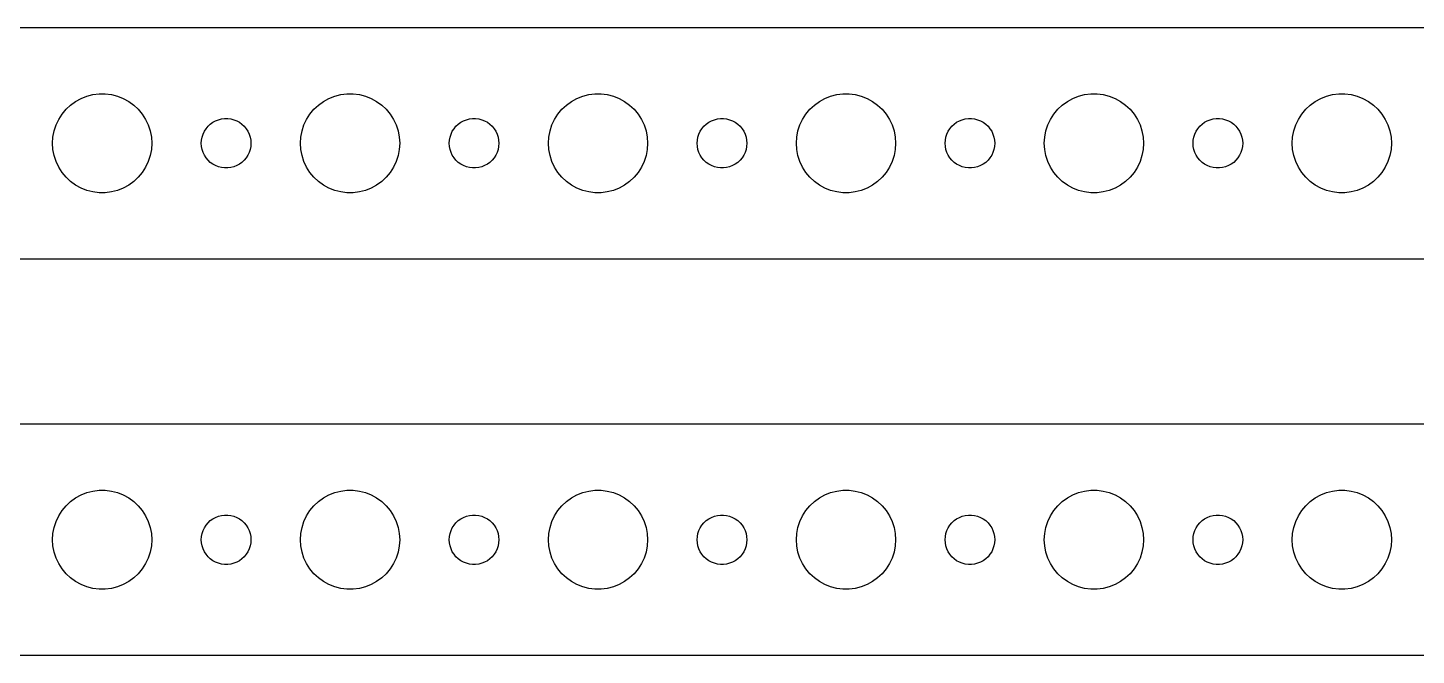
# Model space of a CAD drawing. Header units: metres. Extents: x -164 to 164, y 17 to 55.
# Drawn here: x -87 to -3, y 17 to 55 of the extents above; entities that cross this region are included whole.
import ezdxf

# ---------------------------------------------------------------- set-up
doc = ezdxf.new("R2010")
doc.units = ezdxf.units.M

msp = doc.modelspace()

# ---------------------------------------------------------------- linework, layer by layer
for p, q in [((159.814, 54.9901), (-159.814, 54.9901)), ((-84.4123, 50.3115), (-84.1075, 50.533)), ((-84.1075, 50.533), (-83.7773, 50.7145)), ((-83.7773, 50.7145), (-83.427, 50.8532)), ((-83.427, 50.8532), (-83.0621, 50.9469)), ((-83.0621, 50.9469), (-82.6884, 50.9941)), ((-82.6884, 50.9941), (-82.3116, 50.9941)), ((-82.3116, 50.9941), (-81.9379, 50.9469)), ((-81.9379, 50.9469), (-81.573, 50.8532)), ((-81.573, 50.8532), (-81.2227, 50.7145)), ((-81.2227, 50.7145), (-80.8925, 50.533)), ((-80.8925, 50.533), (-80.5877, 50.3115)), ((-69.4123, 50.3115), (-69.1075, 50.533)), ((-69.1075, 50.533), (-68.7773, 50.7145)), ((-68.7773, 50.7145), (-68.427, 50.8532)), ((-68.427, 50.8532), (-68.0621, 50.9469)), ((-68.0621, 50.9469), (-67.6884, 50.9941)), ((-67.6884, 50.9941), (-67.3116, 50.9941)), ((-67.3116, 50.9941), (-66.9379, 50.9469)), ((-66.9379, 50.9469), (-66.573, 50.8532)), ((-66.573, 50.8532), (-66.2227, 50.7145)), ((-66.2227, 50.7145), (-65.8925, 50.533)), ((-65.8925, 50.533), (-65.5877, 50.3115)), ((-54.4123, 50.3115), (-54.1075, 50.533)), ((-54.1075, 50.533), (-53.7773, 50.7145)), ((-53.7773, 50.7145), (-53.427, 50.8532)), ((-53.427, 50.8532), (-53.0621, 50.9469)), ((-53.0621, 50.9469), (-52.6884, 50.9941)), ((-52.6884, 50.9941), (-52.3116, 50.9941)), ((-52.3116, 50.9941), (-51.9379, 50.9469)), ((-51.9379, 50.9469), (-51.5729, 50.8532)), ((-51.5729, 50.8532), (-51.2227, 50.7145)), ((-51.2227, 50.7145), (-50.8925, 50.533)), ((-50.8925, 50.533), (-50.5877, 50.3115)), ((-39.4123, 50.3115), (-39.1075, 50.533)), ((-39.1075, 50.533), (-38.7773, 50.7145)), ((-38.7773, 50.7145), (-38.427, 50.8532)), ((-38.427, 50.8532), (-38.0621, 50.9469)), ((-38.0621, 50.9469), (-37.6884, 50.9941)), ((-37.6884, 50.9941), (-37.3116, 50.9941)), ((-37.3116, 50.9941), (-36.9379, 50.9469)), ((-36.9379, 50.9469), (-36.5729, 50.8532)), ((-36.5729, 50.8532), (-36.2227, 50.7145)), ((-36.2227, 50.7145), (-35.8925, 50.533)), ((-35.8925, 50.533), (-35.5877, 50.3115)), ((-24.4123, 50.3115), (-24.1075, 50.533)), ((-24.1075, 50.533), (-23.7773, 50.7145)), ((-23.7773, 50.7145), (-23.427, 50.8532)), ((-23.427, 50.8532), (-23.0621, 50.9469)), ((-23.0621, 50.9469), (-22.6884, 50.9941)), ((-22.6884, 50.9941), (-22.3116, 50.9941)), ((-22.3116, 50.9941), (-21.9379, 50.9469)), ((-21.9379, 50.9469), (-21.5729, 50.8532)), ((-21.5729, 50.8532), (-21.2227, 50.7145)), ((-21.2227, 50.7145), (-20.8925, 50.533)), ((-20.8925, 50.533), (-20.5877, 50.3115)), ((-9.41226, 50.3115), (-9.10747, 50.533)), ((-9.10747, 50.533), (-8.77733, 50.7145)), ((-8.77733, 50.7145), (-8.42705, 50.8532)), ((-8.42705, 50.8532), (-8.06213, 50.9469)), ((-8.06213, 50.9469), (-7.68837, 50.9941)), ((-7.68837, 50.9941), (-7.31161, 50.9941)), ((-7.31161, 50.9941), (-6.93785, 50.9469)), ((-6.93785, 50.9469), (-6.57294, 50.8532)), ((-6.57294, 50.8532), (-6.22266, 50.7145)), ((-6.22266, 50.7145), (-5.89252, 50.533)), ((-5.89252, 50.533), (-5.58772, 50.3115)), ((-85.1289, 49.4453), (-84.927, 49.7634)), ((-84.927, 49.7634), (-84.6869, 50.0536)), ((-84.6869, 50.0536), (-84.4123, 50.3115)), ((-80.5877, 50.3115), (-80.3131, 50.0536)), ((-80.3131, 50.0536), (-80.073, 49.7634)), ((-80.073, 49.7634), (-79.8711, 49.4453)), ((-70.1289, 49.4453), (-69.927, 49.7634)), ((-69.927, 49.7634), (-69.6869, 50.0536)), ((-69.6869, 50.0536), (-69.4123, 50.3115)), ((-65.5877, 50.3115), (-65.3131, 50.0536)), ((-65.3131, 50.0536), (-65.073, 49.7634)), ((-65.073, 49.7634), (-64.8711, 49.4453)), ((-55.1289, 49.4453), (-54.927, 49.7634)), ((-54.927, 49.7634), (-54.6869, 50.0536)), ((-54.6869, 50.0536), (-54.4123, 50.3115)), ((-50.5877, 50.3115), (-50.3131, 50.0536)), ((-50.3131, 50.0536), (-50.0729, 49.7634)), ((-50.0729, 49.7634), (-49.8711, 49.4453)), ((-40.1289, 49.4453), (-39.927, 49.7634)), ((-39.927, 49.7634), (-39.6869, 50.0536)), ((-39.6869, 50.0536), (-39.4123, 50.3115)), ((-35.5877, 50.3115), (-35.3131, 50.0536)), ((-35.3131, 50.0536), (-35.0729, 49.7634)), ((-35.0729, 49.7634), (-34.8711, 49.4453)), ((-25.1289, 49.4453), (-24.927, 49.7634)), ((-24.927, 49.7634), (-24.6869, 50.0536)), ((-24.6869, 50.0536), (-24.4123, 50.3115)), ((-20.5877, 50.3115), (-20.3131, 50.0536)), ((-20.3131, 50.0536), (-20.0729, 49.7634)), ((-20.0729, 49.7634), (-19.8711, 49.4453)), ((-10.1289, 49.4453), (-9.92705, 49.7634)), ((-9.92705, 49.7634), (-9.6869, 50.0536)), ((-9.6869, 50.0536), (-9.41226, 50.3115)), ((-5.58772, 50.3115), (-5.31308, 50.0536)), ((-5.31308, 50.0536), (-5.07294, 49.7634)), ((-5.07294, 49.7634), (-4.87108, 49.4453)), ((-85.4763, 48.376), (-85.4057, 48.7461)), ((-85.4057, 48.7461), (-85.2893, 49.1044)), ((-85.2893, 49.1044), (-85.1289, 49.4453)), ((-79.8711, 49.4453), (-79.7107, 49.1044)), ((-79.7107, 49.1044), (-79.5943, 48.7461)), ((-79.5943, 48.7461), (-79.5237, 48.376)), ((-76.3947, 48.5522), (-76.3145, 48.7226)), ((-76.3145, 48.7226), (-76.2135, 48.8817)), ((-76.2135, 48.8817), (-76.0934, 49.0268)), ((-76.0934, 49.0268), (-75.9561, 49.1558)), ((-75.9561, 49.1558), (-75.8037, 49.2665)), ((-75.8037, 49.2665), (-75.6387, 49.3572)), ((-75.6387, 49.3572), (-75.4635, 49.4266)), ((-75.4635, 49.4266), (-75.2811, 49.4734)), ((-75.2811, 49.4734), (-75.0942, 49.497)), ((-75.0942, 49.497), (-74.9058, 49.497)), ((-74.9058, 49.497), (-74.7189, 49.4734)), ((-74.7189, 49.4734), (-74.5365, 49.4266)), ((-74.5365, 49.4266), (-74.3613, 49.3572)), ((-74.3613, 49.3572), (-74.1963, 49.2665)), ((-74.1963, 49.2665), (-74.0439, 49.1558)), ((-74.0439, 49.1558), (-73.9065, 49.0268)), ((-73.9065, 49.0268), (-73.7865, 48.8817)), ((-73.7865, 48.8817), (-73.6855, 48.7226)), ((-73.6855, 48.7226), (-73.6053, 48.5522)), ((-70.4763, 48.376), (-70.4057, 48.7461)), ((-70.4057, 48.7461), (-70.2893, 49.1044)), ((-70.2893, 49.1044), (-70.1289, 49.4453)), ((-64.8711, 49.4453), (-64.7107, 49.1044)), ((-64.7107, 49.1044), (-64.5943, 48.7461)), ((-64.5943, 48.7461), (-64.5237, 48.376)), ((-61.3947, 48.5522), (-61.3145, 48.7226)), ((-61.3145, 48.7226), (-61.2135, 48.8817)), ((-61.2135, 48.8817), (-61.0934, 49.0268)), ((-61.0934, 49.0268), (-60.9561, 49.1558)), ((-60.9561, 49.1558), (-60.8037, 49.2665)), ((-60.8037, 49.2665), (-60.6387, 49.3572)), ((-60.6387, 49.3572), (-60.4635, 49.4266)), ((-60.4635, 49.4266), (-60.2811, 49.4734)), ((-60.2811, 49.4734), (-60.0942, 49.497)), ((-60.0942, 49.497), (-59.9058, 49.497)), ((-59.9058, 49.497), (-59.7189, 49.4734)), ((-59.7189, 49.4734), (-59.5365, 49.4266)), ((-59.5365, 49.4266), (-59.3613, 49.3572)), ((-59.3613, 49.3572), (-59.1963, 49.2665)), ((-59.1963, 49.2665), (-59.0439, 49.1558)), ((-59.0439, 49.1558), (-58.9065, 49.0268)), ((-58.9065, 49.0268), (-58.7865, 48.8817)), ((-58.7865, 48.8817), (-58.6855, 48.7226)), ((-58.6855, 48.7226), (-58.6053, 48.5522)), ((-55.4763, 48.376), (-55.4057, 48.7461)), ((-55.4057, 48.7461), (-55.2893, 49.1044)), ((-55.2893, 49.1044), (-55.1289, 49.4453)), ((-49.8711, 49.4453), (-49.7107, 49.1044)), ((-49.7107, 49.1044), (-49.5942, 48.7461)), ((-49.5942, 48.7461), (-49.5237, 48.376)), ((-46.3947, 48.5522), (-46.3145, 48.7226)), ((-46.3145, 48.7226), (-46.2135, 48.8817)), ((-46.2135, 48.8817), (-46.0934, 49.0268)), ((-46.0934, 49.0268), (-45.9561, 49.1558)), ((-45.9561, 49.1558), (-45.8037, 49.2665)), ((-45.8037, 49.2665), (-45.6387, 49.3572)), ((-45.6387, 49.3572), (-45.4635, 49.4266)), ((-45.4635, 49.4266), (-45.2811, 49.4734)), ((-45.2811, 49.4734), (-45.0942, 49.497)), ((-45.0942, 49.497), (-44.9058, 49.497)), ((-44.9058, 49.497), (-44.7189, 49.4734)), ((-44.7189, 49.4734), (-44.5365, 49.4266)), ((-44.5365, 49.4266), (-44.3613, 49.3572)), ((-44.3613, 49.3572), (-44.1963, 49.2665)), ((-44.1963, 49.2665), (-44.0439, 49.1558)), ((-44.0439, 49.1558), (-43.9065, 49.0268)), ((-43.9065, 49.0268), (-43.7865, 48.8817)), ((-43.7865, 48.8817), (-43.6855, 48.7226)), ((-43.6855, 48.7226), (-43.6053, 48.5522)), ((-40.4763, 48.376), (-40.4057, 48.7461)), ((-40.4057, 48.7461), (-40.2893, 49.1044)), ((-40.2893, 49.1044), (-40.1289, 49.4453)), ((-34.8711, 49.4453), (-34.7107, 49.1044)), ((-34.7107, 49.1044), (-34.5942, 48.7461)), ((-34.5942, 48.7461), (-34.5237, 48.376)), ((-31.3947, 48.5522), (-31.3145, 48.7226)), ((-31.3145, 48.7226), (-31.2135, 48.8817)), ((-31.2135, 48.8817), (-31.0934, 49.0268)), ((-31.0934, 49.0268), (-30.9561, 49.1558)), ((-30.9561, 49.1558), (-30.8037, 49.2665)), ((-30.8037, 49.2665), (-30.6387, 49.3572)), ((-30.6387, 49.3572), (-30.4635, 49.4266)), ((-30.4635, 49.4266), (-30.2811, 49.4734)), ((-30.2811, 49.4734), (-30.0942, 49.497)), ((-30.0942, 49.497), (-29.9058, 49.497)), ((-29.9058, 49.497), (-29.7189, 49.4734)), ((-29.7189, 49.4734), (-29.5365, 49.4266)), ((-29.5365, 49.4266), (-29.3613, 49.3572)), ((-29.3613, 49.3572), (-29.1963, 49.2665)), ((-29.1963, 49.2665), (-29.0439, 49.1558)), ((-29.0439, 49.1558), (-28.9065, 49.0268)), ((-28.9065, 49.0268), (-28.7865, 48.8817)), ((-28.7865, 48.8817), (-28.6855, 48.7226)), ((-28.6855, 48.7226), (-28.6053, 48.5522)), ((-25.4763, 48.376), (-25.4057, 48.7461)), ((-25.4057, 48.7461), (-25.2893, 49.1044)), ((-25.2893, 49.1044), (-25.1289, 49.4453)), ((-19.8711, 49.4453), (-19.7107, 49.1044)), ((-19.7107, 49.1044), (-19.5942, 48.7461)), ((-19.5942, 48.7461), (-19.5237, 48.376)), ((-16.3947, 48.5522), (-16.3145, 48.7226)), ((-16.3145, 48.7226), (-16.2135, 48.8817)), ((-16.2135, 48.8817), (-16.0934, 49.0268)), ((-16.0934, 49.0268), (-15.9561, 49.1558)), ((-15.9561, 49.1558), (-15.8037, 49.2665)), ((-15.8037, 49.2665), (-15.6387, 49.3572)), ((-15.6387, 49.3572), (-15.4635, 49.4266)), ((-15.4635, 49.4266), (-15.2811, 49.4734)), ((-15.2811, 49.4734), (-15.0942, 49.497)), ((-15.0942, 49.497), (-14.9058, 49.497)), ((-14.9058, 49.497), (-14.7189, 49.4734)), ((-14.7189, 49.4734), (-14.5365, 49.4266)), ((-14.5365, 49.4266), (-14.3613, 49.3572)), ((-14.3613, 49.3572), (-14.1963, 49.2665)), ((-14.1963, 49.2665), (-14.0439, 49.1558)), ((-14.0439, 49.1558), (-13.9065, 49.0268)), ((-13.9065, 49.0268), (-13.7865, 48.8817)), ((-13.7865, 48.8817), (-13.6855, 48.7226)), ((-13.6855, 48.7226), (-13.6053, 48.5522)), ((-10.4763, 48.376), (-10.4057, 48.7461)), ((-10.4057, 48.7461), (-10.2893, 49.1044)), ((-10.2893, 49.1044), (-10.1289, 49.4453)), ((-4.87108, 49.4453), (-4.71066, 49.1044)), ((-4.71066, 49.1044), (-4.59424, 48.7461)), ((-4.59424, 48.7461), (-4.52365, 48.376)), ((-85.5, 48), (-85.4763, 48.376)), ((-85.4763, 47.624), (-85.5, 48)), ((-79.5237, 48.376), (-79.5, 48)), ((-79.5, 48), (-79.5237, 47.624)), ((-76.5, 48), (-76.4882, 48.188)), ((-76.4882, 47.812), (-76.5, 48)), ((-76.4882, 48.188), (-76.4529, 48.373)), ((-76.4529, 48.373), (-76.3947, 48.5522)), ((-73.6053, 48.5522), (-73.5471, 48.373)), ((-73.5471, 48.373), (-73.5118, 48.188)), ((-73.5118, 48.188), (-73.5, 48)), ((-73.5, 48), (-73.5118, 47.812)), ((-70.5, 48), (-70.4763, 48.376)), ((-70.4763, 47.624), (-70.5, 48)), ((-64.5237, 48.376), (-64.5, 48)), ((-64.5, 48), (-64.5237, 47.624)), ((-61.5, 48), (-61.4882, 48.188)), ((-61.4882, 47.812), (-61.5, 48)), ((-61.4882, 48.188), (-61.4529, 48.373)), ((-61.4529, 48.373), (-61.3947, 48.5522)), ((-58.6053, 48.5522), (-58.5471, 48.373)), ((-58.5471, 48.373), (-58.5118, 48.188)), ((-58.5118, 48.188), (-58.5, 48)), ((-58.5, 48), (-58.5118, 47.812)), ((-55.5, 48), (-55.4763, 48.376)), ((-55.4763, 47.624), (-55.5, 48)), ((-49.5237, 48.376), (-49.5, 48)), ((-49.5, 48), (-49.5237, 47.624)), ((-46.5, 48), (-46.4882, 48.188)), ((-46.4882, 47.812), (-46.5, 48)), ((-46.4882, 48.188), (-46.4529, 48.373)), ((-46.4529, 48.373), (-46.3947, 48.5522)), ((-43.6053, 48.5522), (-43.5471, 48.373)), ((-43.5471, 48.373), (-43.5118, 48.188)), ((-43.5118, 48.188), (-43.5, 48)), ((-43.5, 48), (-43.5118, 47.812)), ((-40.5, 48), (-40.4763, 48.376)), ((-40.4763, 47.624), (-40.5, 48)), ((-34.5237, 48.376), (-34.5, 48)), ((-34.5, 48), (-34.5237, 47.624)), ((-31.5, 48), (-31.4882, 48.188)), ((-31.4882, 47.812), (-31.5, 48)), ((-31.4882, 48.188), (-31.4529, 48.373)), ((-31.4529, 48.373), (-31.3947, 48.5522)), ((-28.6053, 48.5522), (-28.5471, 48.373)), ((-28.5471, 48.373), (-28.5118, 48.188)), ((-28.5118, 48.188), (-28.5, 48)), ((-28.5, 48), (-28.5118, 47.812)), ((-25.5, 48), (-25.4763, 48.376)), ((-25.4763, 47.624), (-25.5, 48)), ((-19.5237, 48.376), (-19.5, 48)), ((-19.5, 48), (-19.5237, 47.624)), ((-16.5, 48), (-16.4882, 48.188)), ((-16.4882, 47.812), (-16.5, 48)), ((-16.4882, 48.188), (-16.4529, 48.373)), ((-16.4529, 48.373), (-16.3947, 48.5522)), ((-13.6053, 48.5522), (-13.5471, 48.373)), ((-13.5471, 48.373), (-13.5118, 48.188)), ((-13.5118, 48.188), (-13.5, 48)), ((-13.5, 48), (-13.5118, 47.812)), ((-10.5, 48), (-10.4763, 48.376)), ((-10.4763, 47.624), (-10.5, 48)), ((-4.52365, 48.376), (-4.5, 48)), ((-4.5, 48), (-4.52365, 47.624)), ((-85.4057, 47.2539), (-85.4763, 47.624)), ((-85.2893, 46.8956), (-85.4057, 47.2539)), ((-79.5943, 47.2539), (-79.7107, 46.8956)), ((-79.5237, 47.624), (-79.5943, 47.2539)), ((-76.4529, 47.627), (-76.4882, 47.812)), ((-76.3947, 47.4478), (-76.4529, 47.627)), ((-76.3145, 47.2774), (-76.3947, 47.4478)), ((-76.2135, 47.1183), (-76.3145, 47.2774)), ((-76.0934, 46.9732), (-76.2135, 47.1183)), ((-73.7865, 47.1183), (-73.9065, 46.9732)), ((-73.6855, 47.2774), (-73.7865, 47.1183)), ((-73.6053, 47.4478), (-73.6855, 47.2774)), ((-73.5471, 47.627), (-73.6053, 47.4478)), ((-73.5118, 47.812), (-73.5471, 47.627)), ((-70.4057, 47.2539), (-70.4763, 47.624)), ((-70.2893, 46.8956), (-70.4057, 47.2539)), ((-64.5943, 47.2539), (-64.7107, 46.8956)), ((-64.5237, 47.624), (-64.5943, 47.2539)), ((-61.4529, 47.627), (-61.4882, 47.812)), ((-61.3947, 47.4478), (-61.4529, 47.627)), ((-61.3145, 47.2774), (-61.3947, 47.4478)), ((-61.2135, 47.1183), (-61.3145, 47.2774)), ((-61.0934, 46.9732), (-61.2135, 47.1183)), ((-58.7865, 47.1183), (-58.9065, 46.9732)), ((-58.6855, 47.2774), (-58.7865, 47.1183)), ((-58.6053, 47.4478), (-58.6855, 47.2774)), ((-58.5471, 47.627), (-58.6053, 47.4478)), ((-58.5118, 47.812), (-58.5471, 47.627)), ((-55.4057, 47.2539), (-55.4763, 47.624)), ((-55.2893, 46.8956), (-55.4057, 47.2539)), ((-49.5942, 47.2539), (-49.7107, 46.8956)), ((-49.5237, 47.624), (-49.5942, 47.2539)), ((-46.4529, 47.627), (-46.4882, 47.812)), ((-46.3947, 47.4478), (-46.4529, 47.627)), ((-46.3145, 47.2774), (-46.3947, 47.4478)), ((-46.2135, 47.1183), (-46.3145, 47.2774)), ((-46.0934, 46.9732), (-46.2135, 47.1183)), ((-43.7865, 47.1183), (-43.9065, 46.9732)), ((-43.6855, 47.2774), (-43.7865, 47.1183)), ((-43.6053, 47.4478), (-43.6855, 47.2774)), ((-43.5471, 47.627), (-43.6053, 47.4478)), ((-43.5118, 47.812), (-43.5471, 47.627)), ((-40.4057, 47.2539), (-40.4763, 47.624)), ((-40.2893, 46.8956), (-40.4057, 47.2539)), ((-34.5942, 47.2539), (-34.7107, 46.8956)), ((-34.5237, 47.624), (-34.5942, 47.2539)), ((-31.4529, 47.627), (-31.4882, 47.812)), ((-31.3947, 47.4478), (-31.4529, 47.627)), ((-31.3145, 47.2774), (-31.3947, 47.4478)), ((-31.2135, 47.1183), (-31.3145, 47.2774)), ((-31.0934, 46.9732), (-31.2135, 47.1183)), ((-28.7865, 47.1183), (-28.9065, 46.9732)), ((-28.6855, 47.2774), (-28.7865, 47.1183)), ((-28.6053, 47.4478), (-28.6855, 47.2774)), ((-28.5471, 47.627), (-28.6053, 47.4478)), ((-28.5118, 47.812), (-28.5471, 47.627)), ((-25.4057, 47.2539), (-25.4763, 47.624)), ((-25.2893, 46.8956), (-25.4057, 47.2539)), ((-19.5942, 47.2539), (-19.7107, 46.8956)), ((-19.5237, 47.624), (-19.5942, 47.2539)), ((-16.4529, 47.627), (-16.4882, 47.812)), ((-16.3947, 47.4478), (-16.4529, 47.627)), ((-16.3145, 47.2774), (-16.3947, 47.4478)), ((-16.2135, 47.1183), (-16.3145, 47.2774)), ((-16.0934, 46.9732), (-16.2135, 47.1183)), ((-13.7865, 47.1183), (-13.9065, 46.9732)), ((-13.6855, 47.2774), (-13.7865, 47.1183)), ((-13.6053, 47.4478), (-13.6855, 47.2774)), ((-13.5471, 47.627), (-13.6053, 47.4478)), ((-13.5118, 47.812), (-13.5471, 47.627)), ((-10.4057, 47.2539), (-10.4763, 47.624)), ((-10.2893, 46.8956), (-10.4057, 47.2539)), ((-4.59424, 47.2539), (-4.71066, 46.8956)), ((-4.52365, 47.624), (-4.59424, 47.2539)), ((-85.1289, 46.5547), (-85.2893, 46.8956)), ((-84.927, 46.2366), (-85.1289, 46.5547)), ((-84.6869, 45.9464), (-84.927, 46.2366)), ((-80.073, 46.2366), (-80.3131, 45.9464)), ((-79.8711, 46.5547), (-80.073, 46.2366)), ((-79.7107, 46.8956), (-79.8711, 46.5547)), ((-75.9561, 46.8442), (-76.0934, 46.9732)), ((-75.8037, 46.7335), (-75.9561, 46.8442)), ((-75.6387, 46.6428), (-75.8037, 46.7335)), ((-75.4635, 46.5734), (-75.6387, 46.6428)), ((-75.2811, 46.5266), (-75.4635, 46.5734)), ((-75.0942, 46.503), (-75.2811, 46.5266)), ((-74.9058, 46.503), (-75.0942, 46.503)), ((-74.7189, 46.5266), (-74.9058, 46.503)), ((-74.5365, 46.5734), (-74.7189, 46.5266)), ((-74.3613, 46.6428), (-74.5365, 46.5734)), ((-74.1963, 46.7335), (-74.3613, 46.6428)), ((-74.0439, 46.8442), (-74.1963, 46.7335)), ((-73.9065, 46.9732), (-74.0439, 46.8442)), ((-70.1289, 46.5547), (-70.2893, 46.8956)), ((-69.927, 46.2366), (-70.1289, 46.5547)), ((-69.6869, 45.9464), (-69.927, 46.2366)), ((-65.073, 46.2366), (-65.3131, 45.9464)), ((-64.8711, 46.5547), (-65.073, 46.2366)), ((-64.7107, 46.8956), (-64.8711, 46.5547)), ((-60.9561, 46.8442), (-61.0934, 46.9732)), ((-60.8037, 46.7335), (-60.9561, 46.8442)), ((-60.6387, 46.6428), (-60.8037, 46.7335)), ((-60.4635, 46.5734), (-60.6387, 46.6428)), ((-60.2811, 46.5266), (-60.4635, 46.5734)), ((-60.0942, 46.503), (-60.2811, 46.5266)), ((-59.9058, 46.503), (-60.0942, 46.503)), ((-59.7189, 46.5266), (-59.9058, 46.503)), ((-59.5365, 46.5734), (-59.7189, 46.5266)), ((-59.3613, 46.6428), (-59.5365, 46.5734)), ((-59.1963, 46.7335), (-59.3613, 46.6428)), ((-59.0439, 46.8442), (-59.1963, 46.7335)), ((-58.9065, 46.9732), (-59.0439, 46.8442)), ((-55.1289, 46.5547), (-55.2893, 46.8956)), ((-54.927, 46.2366), (-55.1289, 46.5547)), ((-54.6869, 45.9464), (-54.927, 46.2366)), ((-50.0729, 46.2366), (-50.3131, 45.9464)), ((-49.8711, 46.5547), (-50.0729, 46.2366)), ((-49.7107, 46.8956), (-49.8711, 46.5547)), ((-45.9561, 46.8442), (-46.0934, 46.9732)), ((-45.8037, 46.7335), (-45.9561, 46.8442)), ((-45.6387, 46.6428), (-45.8037, 46.7335)), ((-45.4635, 46.5734), (-45.6387, 46.6428)), ((-45.2811, 46.5266), (-45.4635, 46.5734)), ((-45.0942, 46.503), (-45.2811, 46.5266)), ((-44.9058, 46.503), (-45.0942, 46.503)), ((-44.7189, 46.5266), (-44.9058, 46.503)), ((-44.5365, 46.5734), (-44.7189, 46.5266)), ((-44.3613, 46.6428), (-44.5365, 46.5734)), ((-44.1963, 46.7335), (-44.3613, 46.6428)), ((-44.0439, 46.8442), (-44.1963, 46.7335)), ((-43.9065, 46.9732), (-44.0439, 46.8442)), ((-40.1289, 46.5547), (-40.2893, 46.8956)), ((-39.927, 46.2366), (-40.1289, 46.5547)), ((-39.6869, 45.9464), (-39.927, 46.2366)), ((-35.0729, 46.2366), (-35.3131, 45.9464)), ((-34.8711, 46.5547), (-35.0729, 46.2366)), ((-34.7107, 46.8956), (-34.8711, 46.5547)), ((-30.9561, 46.8442), (-31.0934, 46.9732)), ((-30.8037, 46.7335), (-30.9561, 46.8442)), ((-30.6387, 46.6428), (-30.8037, 46.7335)), ((-30.4635, 46.5734), (-30.6387, 46.6428)), ((-30.2811, 46.5266), (-30.4635, 46.5734)), ((-30.0942, 46.503), (-30.2811, 46.5266)), ((-29.9058, 46.503), (-30.0942, 46.503)), ((-29.7189, 46.5266), (-29.9058, 46.503)), ((-29.5365, 46.5734), (-29.7189, 46.5266)), ((-29.3613, 46.6428), (-29.5365, 46.5734)), ((-29.1963, 46.7335), (-29.3613, 46.6428)), ((-29.0439, 46.8442), (-29.1963, 46.7335)), ((-28.9065, 46.9732), (-29.0439, 46.8442)), ((-25.1289, 46.5547), (-25.2893, 46.8956)), ((-24.927, 46.2366), (-25.1289, 46.5547)), ((-24.6869, 45.9464), (-24.927, 46.2366)), ((-20.0729, 46.2366), (-20.3131, 45.9464)), ((-19.8711, 46.5547), (-20.0729, 46.2366)), ((-19.7107, 46.8956), (-19.8711, 46.5547)), ((-15.9561, 46.8442), (-16.0934, 46.9732)), ((-15.8037, 46.7335), (-15.9561, 46.8442)), ((-15.6387, 46.6428), (-15.8037, 46.7335)), ((-15.4635, 46.5734), (-15.6387, 46.6428)), ((-15.2811, 46.5266), (-15.4635, 46.5734)), ((-15.0942, 46.503), (-15.2811, 46.5266)), ((-14.9058, 46.503), (-15.0942, 46.503)), ((-14.7189, 46.5266), (-14.9058, 46.503)), ((-14.5365, 46.5734), (-14.7189, 46.5266)), ((-14.3613, 46.6428), (-14.5365, 46.5734)), ((-14.1963, 46.7335), (-14.3613, 46.6428)), ((-14.0439, 46.8442), (-14.1963, 46.7335)), ((-13.9065, 46.9732), (-14.0439, 46.8442)), ((-10.1289, 46.5547), (-10.2893, 46.8956)), ((-9.92705, 46.2366), (-10.1289, 46.5547)), ((-9.6869, 45.9464), (-9.92705, 46.2366)), ((-5.07294, 46.2366), (-5.31308, 45.9464)), ((-4.87108, 46.5547), (-5.07294, 46.2366)), ((-4.71066, 46.8956), (-4.87108, 46.5547)), ((-84.4123, 45.6885), (-84.6869, 45.9464)), ((-84.1075, 45.467), (-84.4123, 45.6885)), ((-83.7773, 45.2855), (-84.1075, 45.467)), ((-80.8925, 45.467), (-81.2227, 45.2855)), ((-80.5877, 45.6885), (-80.8925, 45.467)), ((-80.3131, 45.9464), (-80.5877, 45.6885)), ((-69.4123, 45.6885), (-69.6869, 45.9464)), ((-69.1075, 45.467), (-69.4123, 45.6885)), ((-68.7773, 45.2855), (-69.1075, 45.467)), ((-65.8925, 45.467), (-66.2227, 45.2855)), ((-65.5877, 45.6885), (-65.8925, 45.467)), ((-65.3131, 45.9464), (-65.5877, 45.6885)), ((-54.4123, 45.6885), (-54.6869, 45.9464)), ((-54.1075, 45.467), (-54.4123, 45.6885)), ((-53.7773, 45.2855), (-54.1075, 45.467)), ((-50.8925, 45.467), (-51.2227, 45.2855)), ((-50.5877, 45.6885), (-50.8925, 45.467)), ((-50.3131, 45.9464), (-50.5877, 45.6885)), ((-39.4123, 45.6885), (-39.6869, 45.9464)), ((-39.1075, 45.467), (-39.4123, 45.6885)), ((-38.7773, 45.2855), (-39.1075, 45.467)), ((-35.8925, 45.467), (-36.2227, 45.2855)), ((-35.5877, 45.6885), (-35.8925, 45.467)), ((-35.3131, 45.9464), (-35.5877, 45.6885)), ((-24.4123, 45.6885), (-24.6869, 45.9464)), ((-24.1075, 45.467), (-24.4123, 45.6885)), ((-23.7773, 45.2855), (-24.1075, 45.467)), ((-20.8925, 45.467), (-21.2227, 45.2855)), ((-20.5877, 45.6885), (-20.8925, 45.467)), ((-20.3131, 45.9464), (-20.5877, 45.6885)), ((-9.41226, 45.6885), (-9.6869, 45.9464)), ((-9.10747, 45.467), (-9.41226, 45.6885)), ((-8.77733, 45.2855), (-9.10747, 45.467)), ((-5.89252, 45.467), (-6.22266, 45.2855)), ((-5.58772, 45.6885), (-5.89252, 45.467)), ((-5.31308, 45.9464), (-5.58772, 45.6885)), ((-83.427, 45.1468), (-83.7773, 45.2855)), ((-83.0621, 45.0531), (-83.427, 45.1468)), ((-82.6884, 45.0059), (-83.0621, 45.0531)), ((-82.3116, 45.0059), (-82.6884, 45.0059)), ((-81.9379, 45.0531), (-82.3116, 45.0059)), ((-81.573, 45.1468), (-81.9379, 45.0531)), ((-81.2227, 45.2855), (-81.573, 45.1468)), ((-68.427, 45.1468), (-68.7773, 45.2855)), ((-68.0621, 45.0531), (-68.427, 45.1468)), ((-67.6884, 45.0059), (-68.0621, 45.0531)), ((-67.3116, 45.0059), (-67.6884, 45.0059)), ((-66.9379, 45.0531), (-67.3116, 45.0059)), ((-66.573, 45.1468), (-66.9379, 45.0531)), ((-66.2227, 45.2855), (-66.573, 45.1468)), ((-53.427, 45.1468), (-53.7773, 45.2855)), ((-53.0621, 45.0531), (-53.427, 45.1468)), ((-52.6884, 45.0059), (-53.0621, 45.0531)), ((-52.3116, 45.0059), (-52.6884, 45.0059)), ((-51.9379, 45.0531), (-52.3116, 45.0059)), ((-51.5729, 45.1468), (-51.9379, 45.0531)), ((-51.2227, 45.2855), (-51.5729, 45.1468)), ((-38.427, 45.1468), (-38.7773, 45.2855)), ((-38.0621, 45.0531), (-38.427, 45.1468)), ((-37.6884, 45.0059), (-38.0621, 45.0531)), ((-37.3116, 45.0059), (-37.6884, 45.0059)), ((-36.9379, 45.0531), (-37.3116, 45.0059)), ((-36.5729, 45.1468), (-36.9379, 45.0531)), ((-36.2227, 45.2855), (-36.5729, 45.1468)), ((-23.427, 45.1468), (-23.7773, 45.2855)), ((-23.0621, 45.0531), (-23.427, 45.1468)), ((-22.6884, 45.0059), (-23.0621, 45.0531)), ((-22.3116, 45.0059), (-22.6884, 45.0059)), ((-21.9379, 45.0531), (-22.3116, 45.0059)), ((-21.5729, 45.1468), (-21.9379, 45.0531)), ((-21.2227, 45.2855), (-21.5729, 45.1468)), ((-8.42705, 45.1468), (-8.77733, 45.2855)), ((-8.06213, 45.0531), (-8.42705, 45.1468)), ((-7.68837, 45.0059), (-8.06213, 45.0531)), ((-7.31161, 45.0059), (-7.68837, 45.0059)), ((-6.93785, 45.0531), (-7.31161, 45.0059)), ((-6.57294, 45.1468), (-6.93785, 45.0531)), ((-6.22266, 45.2855), (-6.57294, 45.1468)), ((-159.814, 41.0099), (159.814, 41.0099)), ((159.814, 30.9901), (-159.814, 30.9901)), ((-83.427, 26.8532), (-83.0621, 26.9469)), ((-83.0621, 26.9469), (-82.6884, 26.9941)), ((-82.6884, 26.9941), (-82.3116, 26.9941)), ((-82.3116, 26.9941), (-81.9379, 26.9469)), ((-81.9379, 26.9469), (-81.573, 26.8532)), ((-68.427, 26.8532), (-68.0621, 26.9469)), ((-68.0621, 26.9469), (-67.6884, 26.9941)), ((-67.6884, 26.9941), (-67.3116, 26.9941)), ((-67.3116, 26.9941), (-66.9379, 26.9469)), ((-66.9379, 26.9469), (-66.573, 26.8532)), ((-53.427, 26.8532), (-53.0621, 26.9469)), ((-53.0621, 26.9469), (-52.6884, 26.9941)), ((-52.6884, 26.9941), (-52.3116, 26.9941)), ((-52.3116, 26.9941), (-51.9379, 26.9469)), ((-51.9379, 26.9469), (-51.5729, 26.8532)), ((-38.427, 26.8532), (-38.0621, 26.9469)), ((-38.0621, 26.9469), (-37.6884, 26.9941)), ((-37.6884, 26.9941), (-37.3116, 26.9941)), ((-37.3116, 26.9941), (-36.9379, 26.9469)), ((-36.9379, 26.9469), (-36.5729, 26.8532)), ((-23.427, 26.8532), (-23.0621, 26.9469)), ((-23.0621, 26.9469), (-22.6884, 26.9941)), ((-22.6884, 26.9941), (-22.3116, 26.9941)), ((-22.3116, 26.9941), (-21.9379, 26.9469)), ((-21.9379, 26.9469), (-21.5729, 26.8532)), ((-8.42705, 26.8532), (-8.06213, 26.9469)), ((-8.06213, 26.9469), (-7.68837, 26.9941)), ((-7.68837, 26.9941), (-7.31161, 26.9941)), ((-7.31161, 26.9941), (-6.93785, 26.9469)), ((-6.93785, 26.9469), (-6.57294, 26.8532)), ((-84.927, 25.7634), (-84.6869, 26.0536)), ((-84.6869, 26.0536), (-84.4123, 26.3115)), ((-84.4123, 26.3115), (-84.1075, 26.533)), ((-84.1075, 26.533), (-83.7773, 26.7145)), ((-83.7773, 26.7145), (-83.427, 26.8532)), ((-81.573, 26.8532), (-81.2227, 26.7145)), ((-81.2227, 26.7145), (-80.8925, 26.533)), ((-80.8925, 26.533), (-80.5877, 26.3115)), ((-80.5877, 26.3115), (-80.3131, 26.0536)), ((-80.3131, 26.0536), (-80.073, 25.7634)), ((-69.927, 25.7634), (-69.6869, 26.0536)), ((-69.6869, 26.0536), (-69.4123, 26.3115)), ((-69.4123, 26.3115), (-69.1075, 26.533)), ((-69.1075, 26.533), (-68.7773, 26.7145)), ((-68.7773, 26.7145), (-68.427, 26.8532)), ((-66.573, 26.8532), (-66.2227, 26.7145)), ((-66.2227, 26.7145), (-65.8925, 26.533)), ((-65.8925, 26.533), (-65.5877, 26.3115)), ((-65.5877, 26.3115), (-65.3131, 26.0536)), ((-65.3131, 26.0536), (-65.073, 25.7634)), ((-54.927, 25.7634), (-54.6869, 26.0536)), ((-54.6869, 26.0536), (-54.4123, 26.3115)), ((-54.4123, 26.3115), (-54.1075, 26.533)), ((-54.1075, 26.533), (-53.7773, 26.7145)), ((-53.7773, 26.7145), (-53.427, 26.8532)), ((-51.5729, 26.8532), (-51.2227, 26.7145)), ((-51.2227, 26.7145), (-50.8925, 26.533)), ((-50.8925, 26.533), (-50.5877, 26.3115)), ((-50.5877, 26.3115), (-50.3131, 26.0536)), ((-50.3131, 26.0536), (-50.0729, 25.7634)), ((-39.927, 25.7634), (-39.6869, 26.0536)), ((-39.6869, 26.0536), (-39.4123, 26.3115)), ((-39.4123, 26.3115), (-39.1075, 26.533)), ((-39.1075, 26.533), (-38.7773, 26.7145)), ((-38.7773, 26.7145), (-38.427, 26.8532)), ((-36.5729, 26.8532), (-36.2227, 26.7145)), ((-36.2227, 26.7145), (-35.8925, 26.533)), ((-35.8925, 26.533), (-35.5877, 26.3115)), ((-35.5877, 26.3115), (-35.3131, 26.0536)), ((-35.3131, 26.0536), (-35.0729, 25.7634)), ((-24.927, 25.7634), (-24.6869, 26.0536)), ((-24.6869, 26.0536), (-24.4123, 26.3115)), ((-24.4123, 26.3115), (-24.1075, 26.533)), ((-24.1075, 26.533), (-23.7773, 26.7145)), ((-23.7773, 26.7145), (-23.427, 26.8532)), ((-21.5729, 26.8532), (-21.2227, 26.7145)), ((-21.2227, 26.7145), (-20.8925, 26.533)), ((-20.8925, 26.533), (-20.5877, 26.3115)), ((-20.5877, 26.3115), (-20.3131, 26.0536)), ((-20.3131, 26.0536), (-20.0729, 25.7634)), ((-9.92705, 25.7634), (-9.6869, 26.0536)), ((-9.6869, 26.0536), (-9.41226, 26.3115)), ((-9.41226, 26.3115), (-9.10747, 26.533)), ((-9.10747, 26.533), (-8.77733, 26.7145)), ((-8.77733, 26.7145), (-8.42705, 26.8532)), ((-6.57294, 26.8532), (-6.22266, 26.7145)), ((-6.22266, 26.7145), (-5.89252, 26.533)), ((-5.89252, 26.533), (-5.58772, 26.3115)), ((-5.58772, 26.3115), (-5.31308, 26.0536)), ((-5.31308, 26.0536), (-5.07294, 25.7634)), ((-85.2893, 25.1044), (-85.1289, 25.4453)), ((-85.1289, 25.4453), (-84.927, 25.7634)), ((-80.073, 25.7634), (-79.8711, 25.4453)), ((-79.8711, 25.4453), (-79.7107, 25.1044)), ((-75.9561, 25.1558), (-75.8037, 25.2665)), ((-75.8037, 25.2665), (-75.6387, 25.3572)), ((-75.6387, 25.3572), (-75.4635, 25.4266)), ((-75.4635, 25.4266), (-75.2811, 25.4734)), ((-75.2811, 25.4734), (-75.0942, 25.497)), ((-75.0942, 25.497), (-74.9058, 25.497)), ((-74.9058, 25.497), (-74.7189, 25.4734)), ((-74.7189, 25.4734), (-74.5365, 25.4266)), ((-74.5365, 25.4266), (-74.3613, 25.3572)), ((-74.3613, 25.3572), (-74.1963, 25.2665)), ((-74.1963, 25.2665), (-74.0439, 25.1558)), ((-70.2893, 25.1044), (-70.1289, 25.4453)), ((-70.1289, 25.4453), (-69.927, 25.7634)), ((-65.073, 25.7634), (-64.8711, 25.4453)), ((-64.8711, 25.4453), (-64.7107, 25.1044)), ((-60.9561, 25.1558), (-60.8037, 25.2665)), ((-60.8037, 25.2665), (-60.6387, 25.3572)), ((-60.6387, 25.3572), (-60.4635, 25.4266)), ((-60.4635, 25.4266), (-60.2811, 25.4734)), ((-60.2811, 25.4734), (-60.0942, 25.497)), ((-60.0942, 25.497), (-59.9058, 25.497)), ((-59.9058, 25.497), (-59.7189, 25.4734)), ((-59.7189, 25.4734), (-59.5365, 25.4266)), ((-59.5365, 25.4266), (-59.3613, 25.3572)), ((-59.3613, 25.3572), (-59.1963, 25.2665)), ((-59.1963, 25.2665), (-59.0439, 25.1558)), ((-55.2893, 25.1044), (-55.1289, 25.4453)), ((-55.1289, 25.4453), (-54.927, 25.7634)), ((-50.0729, 25.7634), (-49.8711, 25.4453)), ((-49.8711, 25.4453), (-49.7107, 25.1044)), ((-45.9561, 25.1558), (-45.8037, 25.2665)), ((-45.8037, 25.2665), (-45.6387, 25.3572)), ((-45.6387, 25.3572), (-45.4635, 25.4266)), ((-45.4635, 25.4266), (-45.2811, 25.4734)), ((-45.2811, 25.4734), (-45.0942, 25.497)), ((-45.0942, 25.497), (-44.9058, 25.497)), ((-44.9058, 25.497), (-44.7189, 25.4734)), ((-44.7189, 25.4734), (-44.5365, 25.4266)), ((-44.5365, 25.4266), (-44.3613, 25.3572)), ((-44.3613, 25.3572), (-44.1963, 25.2665)), ((-44.1963, 25.2665), (-44.0439, 25.1558)), ((-40.2893, 25.1044), (-40.1289, 25.4453)), ((-40.1289, 25.4453), (-39.927, 25.7634)), ((-35.0729, 25.7634), (-34.8711, 25.4453)), ((-34.8711, 25.4453), (-34.7107, 25.1044)), ((-30.9561, 25.1558), (-30.8037, 25.2665)), ((-30.8037, 25.2665), (-30.6387, 25.3572)), ((-30.6387, 25.3572), (-30.4635, 25.4266)), ((-30.4635, 25.4266), (-30.2811, 25.4734)), ((-30.2811, 25.4734), (-30.0942, 25.497)), ((-30.0942, 25.497), (-29.9058, 25.497)), ((-29.9058, 25.497), (-29.7189, 25.4734)), ((-29.7189, 25.4734), (-29.5365, 25.4266)), ((-29.5365, 25.4266), (-29.3613, 25.3572)), ((-29.3613, 25.3572), (-29.1963, 25.2665)), ((-29.1963, 25.2665), (-29.0439, 25.1558)), ((-25.2893, 25.1044), (-25.1289, 25.4453)), ((-25.1289, 25.4453), (-24.927, 25.7634)), ((-20.0729, 25.7634), (-19.8711, 25.4453)), ((-19.8711, 25.4453), (-19.7107, 25.1044)), ((-15.9561, 25.1558), (-15.8037, 25.2665)), ((-15.8037, 25.2665), (-15.6387, 25.3572)), ((-15.6387, 25.3572), (-15.4635, 25.4266)), ((-15.4635, 25.4266), (-15.2811, 25.4734)), ((-15.2811, 25.4734), (-15.0942, 25.497)), ((-15.0942, 25.497), (-14.9058, 25.497)), ((-14.9058, 25.497), (-14.7189, 25.4734)), ((-14.7189, 25.4734), (-14.5365, 25.4266)), ((-14.5365, 25.4266), (-14.3613, 25.3572)), ((-14.3613, 25.3572), (-14.1963, 25.2665)), ((-14.1963, 25.2665), (-14.0439, 25.1558)), ((-10.2893, 25.1044), (-10.1289, 25.4453)), ((-10.1289, 25.4453), (-9.92705, 25.7634)), ((-5.07294, 25.7634), (-4.87108, 25.4453)), ((-4.87108, 25.4453), (-4.71066, 25.1044)), ((-85.5, 24), (-85.4763, 24.376)), ((-85.4763, 24.376), (-85.4057, 24.7461)), ((-85.4057, 24.7461), (-85.2893, 25.1044)), ((-79.7107, 25.1044), (-79.5943, 24.7461)), ((-79.5943, 24.7461), (-79.5237, 24.376)), ((-79.5237, 24.376), (-79.5, 24)), ((-76.4882, 24.188), (-76.4529, 24.373)), ((-76.4529, 24.373), (-76.3947, 24.5522)), ((-76.3947, 24.5522), (-76.3145, 24.7226)), ((-76.3145, 24.7226), (-76.2135, 24.8817)), ((-76.2135, 24.8817), (-76.0934, 25.0268)), ((-76.0934, 25.0268), (-75.9561, 25.1558)), ((-74.0439, 25.1558), (-73.9065, 25.0268)), ((-73.9065, 25.0268), (-73.7865, 24.8817)), ((-73.7865, 24.8817), (-73.6855, 24.7226)), ((-73.6855, 24.7226), (-73.6053, 24.5522)), ((-73.6053, 24.5522), (-73.5471, 24.373)), ((-73.5471, 24.373), (-73.5118, 24.188)), ((-70.5, 24), (-70.4763, 24.376)), ((-70.4763, 24.376), (-70.4057, 24.7461)), ((-70.4057, 24.7461), (-70.2893, 25.1044)), ((-64.7107, 25.1044), (-64.5943, 24.7461)), ((-64.5943, 24.7461), (-64.5237, 24.376)), ((-64.5237, 24.376), (-64.5, 24)), ((-61.4882, 24.188), (-61.4529, 24.373)), ((-61.4529, 24.373), (-61.3947, 24.5522)), ((-61.3947, 24.5522), (-61.3145, 24.7226)), ((-61.3145, 24.7226), (-61.2135, 24.8817)), ((-61.2135, 24.8817), (-61.0934, 25.0268)), ((-61.0934, 25.0268), (-60.9561, 25.1558)), ((-59.0439, 25.1558), (-58.9065, 25.0268)), ((-58.9065, 25.0268), (-58.7865, 24.8817)), ((-58.7865, 24.8817), (-58.6855, 24.7226)), ((-58.6855, 24.7226), (-58.6053, 24.5522)), ((-58.6053, 24.5522), (-58.5471, 24.373)), ((-58.5471, 24.373), (-58.5118, 24.188)), ((-55.5, 24), (-55.4763, 24.376)), ((-55.4763, 24.376), (-55.4057, 24.7461)), ((-55.4057, 24.7461), (-55.2893, 25.1044)), ((-49.7107, 25.1044), (-49.5942, 24.7461)), ((-49.5942, 24.7461), (-49.5237, 24.376)), ((-49.5237, 24.376), (-49.5, 24)), ((-46.4882, 24.188), (-46.4529, 24.373)), ((-46.4529, 24.373), (-46.3947, 24.5522)), ((-46.3947, 24.5522), (-46.3145, 24.7226)), ((-46.3145, 24.7226), (-46.2135, 24.8817)), ((-46.2135, 24.8817), (-46.0934, 25.0268)), ((-46.0934, 25.0268), (-45.9561, 25.1558)), ((-44.0439, 25.1558), (-43.9065, 25.0268)), ((-43.9065, 25.0268), (-43.7865, 24.8817)), ((-43.7865, 24.8817), (-43.6855, 24.7226)), ((-43.6855, 24.7226), (-43.6053, 24.5522)), ((-43.6053, 24.5522), (-43.5471, 24.373)), ((-43.5471, 24.373), (-43.5118, 24.188)), ((-40.5, 24), (-40.4763, 24.376)), ((-40.4763, 24.376), (-40.4057, 24.7461)), ((-40.4057, 24.7461), (-40.2893, 25.1044)), ((-34.7107, 25.1044), (-34.5942, 24.7461)), ((-34.5942, 24.7461), (-34.5237, 24.376)), ((-34.5237, 24.376), (-34.5, 24)), ((-31.4882, 24.188), (-31.4529, 24.373)), ((-31.4529, 24.373), (-31.3947, 24.5522)), ((-31.3947, 24.5522), (-31.3145, 24.7226)), ((-31.3145, 24.7226), (-31.2135, 24.8817)), ((-31.2135, 24.8817), (-31.0934, 25.0268)), ((-31.0934, 25.0268), (-30.9561, 25.1558)), ((-29.0439, 25.1558), (-28.9065, 25.0268)), ((-28.9065, 25.0268), (-28.7865, 24.8817)), ((-28.7865, 24.8817), (-28.6855, 24.7226)), ((-28.6855, 24.7226), (-28.6053, 24.5522)), ((-28.6053, 24.5522), (-28.5471, 24.373)), ((-28.5471, 24.373), (-28.5118, 24.188)), ((-25.5, 24), (-25.4763, 24.376)), ((-25.4763, 24.376), (-25.4057, 24.7461)), ((-25.4057, 24.7461), (-25.2893, 25.1044)), ((-19.7107, 25.1044), (-19.5942, 24.7461)), ((-19.5942, 24.7461), (-19.5237, 24.376)), ((-19.5237, 24.376), (-19.5, 24)), ((-16.4882, 24.188), (-16.4529, 24.373)), ((-16.4529, 24.373), (-16.3947, 24.5522)), ((-16.3947, 24.5522), (-16.3145, 24.7226)), ((-16.3145, 24.7226), (-16.2135, 24.8817)), ((-16.2135, 24.8817), (-16.0934, 25.0268)), ((-16.0934, 25.0268), (-15.9561, 25.1558)), ((-14.0439, 25.1558), (-13.9065, 25.0268)), ((-13.9065, 25.0268), (-13.7865, 24.8817)), ((-13.7865, 24.8817), (-13.6855, 24.7226)), ((-13.6855, 24.7226), (-13.6053, 24.5522)), ((-13.6053, 24.5522), (-13.5471, 24.373)), ((-13.5471, 24.373), (-13.5118, 24.188)), ((-10.5, 24), (-10.4763, 24.376)), ((-10.4763, 24.376), (-10.4057, 24.7461)), ((-10.4057, 24.7461), (-10.2893, 25.1044)), ((-4.71066, 25.1044), (-4.59424, 24.7461)), ((-4.59424, 24.7461), (-4.52365, 24.376)), ((-4.52365, 24.376), (-4.5, 24)), ((-85.4763, 23.624), (-85.5, 24)), ((-85.4057, 23.2539), (-85.4763, 23.624)), ((-79.5237, 23.624), (-79.5943, 23.2539)), ((-79.5, 24), (-79.5237, 23.624)), ((-76.5, 24), (-76.4882, 24.188)), ((-76.4882, 23.812), (-76.5, 24)), ((-76.4529, 23.627), (-76.4882, 23.812)), ((-76.3947, 23.4478), (-76.4529, 23.627)), ((-73.5471, 23.627), (-73.6053, 23.4478)), ((-73.5118, 23.812), (-73.5471, 23.627)), ((-73.5118, 24.188), (-73.5, 24)), ((-73.5, 24), (-73.5118, 23.812)), ((-70.4763, 23.624), (-70.5, 24)), ((-70.4057, 23.2539), (-70.4763, 23.624)), ((-64.5237, 23.624), (-64.5943, 23.2539)), ((-64.5, 24), (-64.5237, 23.624)), ((-61.5, 24), (-61.4882, 24.188)), ((-61.4882, 23.812), (-61.5, 24)), ((-61.4529, 23.627), (-61.4882, 23.812)), ((-61.3947, 23.4478), (-61.4529, 23.627)), ((-58.5471, 23.627), (-58.6053, 23.4478)), ((-58.5118, 23.812), (-58.5471, 23.627)), ((-58.5118, 24.188), (-58.5, 24)), ((-58.5, 24), (-58.5118, 23.812)), ((-55.4763, 23.624), (-55.5, 24)), ((-55.4057, 23.2539), (-55.4763, 23.624)), ((-49.5237, 23.624), (-49.5942, 23.2539)), ((-49.5, 24), (-49.5237, 23.624)), ((-46.5, 24), (-46.4882, 24.188)), ((-46.4882, 23.812), (-46.5, 24)), ((-46.4529, 23.627), (-46.4882, 23.812)), ((-46.3947, 23.4478), (-46.4529, 23.627)), ((-43.5471, 23.627), (-43.6053, 23.4478)), ((-43.5118, 23.812), (-43.5471, 23.627)), ((-43.5118, 24.188), (-43.5, 24)), ((-43.5, 24), (-43.5118, 23.812)), ((-40.4763, 23.624), (-40.5, 24)), ((-40.4057, 23.2539), (-40.4763, 23.624)), ((-34.5237, 23.624), (-34.5942, 23.2539)), ((-34.5, 24), (-34.5237, 23.624)), ((-31.5, 24), (-31.4882, 24.188)), ((-31.4882, 23.812), (-31.5, 24)), ((-31.4529, 23.627), (-31.4882, 23.812)), ((-31.3947, 23.4478), (-31.4529, 23.627)), ((-28.5471, 23.627), (-28.6053, 23.4478)), ((-28.5118, 23.812), (-28.5471, 23.627)), ((-28.5118, 24.188), (-28.5, 24)), ((-28.5, 24), (-28.5118, 23.812)), ((-25.4763, 23.624), (-25.5, 24)), ((-25.4057, 23.2539), (-25.4763, 23.624)), ((-19.5237, 23.624), (-19.5942, 23.2539)), ((-19.5, 24), (-19.5237, 23.624)), ((-16.5, 24), (-16.4882, 24.188)), ((-16.4882, 23.812), (-16.5, 24)), ((-16.4529, 23.627), (-16.4882, 23.812)), ((-16.3947, 23.4478), (-16.4529, 23.627)), ((-13.5471, 23.627), (-13.6053, 23.4478)), ((-13.5118, 23.812), (-13.5471, 23.627)), ((-13.5118, 24.188), (-13.5, 24)), ((-13.5, 24), (-13.5118, 23.812)), ((-10.4763, 23.624), (-10.5, 24)), ((-10.4057, 23.2539), (-10.4763, 23.624)), ((-4.52365, 23.624), (-4.59424, 23.2539)), ((-4.5, 24), (-4.52365, 23.624)), ((-85.2893, 22.8956), (-85.4057, 23.2539)), ((-85.1289, 22.5547), (-85.2893, 22.8956)), ((-79.7107, 22.8956), (-79.8711, 22.5547)), ((-79.5943, 23.2539), (-79.7107, 22.8956)), ((-76.3145, 23.2774), (-76.3947, 23.4478)), ((-76.2135, 23.1183), (-76.3145, 23.2774)), ((-76.0934, 22.9732), (-76.2135, 23.1183)), ((-75.9561, 22.8442), (-76.0934, 22.9732)), ((-75.8037, 22.7335), (-75.9561, 22.8442)), ((-75.6387, 22.6428), (-75.8037, 22.7335)), ((-74.1963, 22.7335), (-74.3613, 22.6428)), ((-74.0439, 22.8442), (-74.1963, 22.7335)), ((-73.9065, 22.9732), (-74.0439, 22.8442)), ((-73.7865, 23.1183), (-73.9065, 22.9732)), ((-73.6855, 23.2774), (-73.7865, 23.1183)), ((-73.6053, 23.4478), (-73.6855, 23.2774)), ((-70.2893, 22.8956), (-70.4057, 23.2539)), ((-70.1289, 22.5547), (-70.2893, 22.8956)), ((-64.7107, 22.8956), (-64.8711, 22.5547)), ((-64.5943, 23.2539), (-64.7107, 22.8956)), ((-61.3145, 23.2774), (-61.3947, 23.4478)), ((-61.2135, 23.1183), (-61.3145, 23.2774)), ((-61.0934, 22.9732), (-61.2135, 23.1183)), ((-60.9561, 22.8442), (-61.0934, 22.9732)), ((-60.8037, 22.7335), (-60.9561, 22.8442)), ((-60.6387, 22.6428), (-60.8037, 22.7335)), ((-59.1963, 22.7335), (-59.3613, 22.6428)), ((-59.0439, 22.8442), (-59.1963, 22.7335)), ((-58.9065, 22.9732), (-59.0439, 22.8442)), ((-58.7865, 23.1183), (-58.9065, 22.9732)), ((-58.6855, 23.2774), (-58.7865, 23.1183)), ((-58.6053, 23.4478), (-58.6855, 23.2774)), ((-55.2893, 22.8956), (-55.4057, 23.2539)), ((-55.1289, 22.5547), (-55.2893, 22.8956)), ((-49.7107, 22.8956), (-49.8711, 22.5547)), ((-49.5942, 23.2539), (-49.7107, 22.8956)), ((-46.3145, 23.2774), (-46.3947, 23.4478)), ((-46.2135, 23.1183), (-46.3145, 23.2774)), ((-46.0934, 22.9732), (-46.2135, 23.1183)), ((-45.9561, 22.8442), (-46.0934, 22.9732)), ((-45.8037, 22.7335), (-45.9561, 22.8442)), ((-45.6387, 22.6428), (-45.8037, 22.7335)), ((-44.1963, 22.7335), (-44.3613, 22.6428)), ((-44.0439, 22.8442), (-44.1963, 22.7335)), ((-43.9065, 22.9732), (-44.0439, 22.8442)), ((-43.7865, 23.1183), (-43.9065, 22.9732)), ((-43.6855, 23.2774), (-43.7865, 23.1183)), ((-43.6053, 23.4478), (-43.6855, 23.2774)), ((-40.2893, 22.8956), (-40.4057, 23.2539)), ((-40.1289, 22.5547), (-40.2893, 22.8956)), ((-34.7107, 22.8956), (-34.8711, 22.5547)), ((-34.5942, 23.2539), (-34.7107, 22.8956)), ((-31.3145, 23.2774), (-31.3947, 23.4478)), ((-31.2135, 23.1183), (-31.3145, 23.2774)), ((-31.0934, 22.9732), (-31.2135, 23.1183)), ((-30.9561, 22.8442), (-31.0934, 22.9732)), ((-30.8037, 22.7335), (-30.9561, 22.8442)), ((-30.6387, 22.6428), (-30.8037, 22.7335)), ((-29.1963, 22.7335), (-29.3613, 22.6428)), ((-29.0439, 22.8442), (-29.1963, 22.7335)), ((-28.9065, 22.9732), (-29.0439, 22.8442)), ((-28.7865, 23.1183), (-28.9065, 22.9732)), ((-28.6855, 23.2774), (-28.7865, 23.1183)), ((-28.6053, 23.4478), (-28.6855, 23.2774)), ((-25.2893, 22.8956), (-25.4057, 23.2539)), ((-25.1289, 22.5547), (-25.2893, 22.8956)), ((-19.7107, 22.8956), (-19.8711, 22.5547)), ((-19.5942, 23.2539), (-19.7107, 22.8956)), ((-16.3145, 23.2774), (-16.3947, 23.4478)), ((-16.2135, 23.1183), (-16.3145, 23.2774)), ((-16.0934, 22.9732), (-16.2135, 23.1183)), ((-15.9561, 22.8442), (-16.0934, 22.9732)), ((-15.8037, 22.7335), (-15.9561, 22.8442)), ((-15.6387, 22.6428), (-15.8037, 22.7335)), ((-14.1963, 22.7335), (-14.3613, 22.6428)), ((-14.0439, 22.8442), (-14.1963, 22.7335)), ((-13.9065, 22.9732), (-14.0439, 22.8442)), ((-13.7865, 23.1183), (-13.9065, 22.9732)), ((-13.6855, 23.2774), (-13.7865, 23.1183)), ((-13.6053, 23.4478), (-13.6855, 23.2774)), ((-10.2893, 22.8956), (-10.4057, 23.2539)), ((-10.1289, 22.5547), (-10.2893, 22.8956)), ((-4.71066, 22.8956), (-4.87108, 22.5547)), ((-4.59424, 23.2539), (-4.71066, 22.8956)), ((-84.927, 22.2366), (-85.1289, 22.5547)), ((-84.6869, 21.9464), (-84.927, 22.2366)), ((-84.4123, 21.6885), (-84.6869, 21.9464)), ((-80.3131, 21.9464), (-80.5877, 21.6885)), ((-80.073, 22.2366), (-80.3131, 21.9464)), ((-79.8711, 22.5547), (-80.073, 22.2366)), ((-75.4635, 22.5734), (-75.6387, 22.6428)), ((-75.2811, 22.5266), (-75.4635, 22.5734)), ((-75.0942, 22.503), (-75.2811, 22.5266)), ((-74.9058, 22.503), (-75.0942, 22.503)), ((-74.7189, 22.5266), (-74.9058, 22.503)), ((-74.5365, 22.5734), (-74.7189, 22.5266)), ((-74.3613, 22.6428), (-74.5365, 22.5734)), ((-69.927, 22.2366), (-70.1289, 22.5547)), ((-69.6869, 21.9464), (-69.927, 22.2366)), ((-69.4123, 21.6885), (-69.6869, 21.9464)), ((-65.3131, 21.9464), (-65.5877, 21.6885)), ((-65.073, 22.2366), (-65.3131, 21.9464)), ((-64.8711, 22.5547), (-65.073, 22.2366)), ((-60.4635, 22.5734), (-60.6387, 22.6428)), ((-60.2811, 22.5266), (-60.4635, 22.5734)), ((-60.0942, 22.503), (-60.2811, 22.5266)), ((-59.9058, 22.503), (-60.0942, 22.503)), ((-59.7189, 22.5266), (-59.9058, 22.503)), ((-59.5365, 22.5734), (-59.7189, 22.5266)), ((-59.3613, 22.6428), (-59.5365, 22.5734)), ((-54.927, 22.2366), (-55.1289, 22.5547)), ((-54.6869, 21.9464), (-54.927, 22.2366)), ((-54.4123, 21.6885), (-54.6869, 21.9464)), ((-50.3131, 21.9464), (-50.5877, 21.6885)), ((-50.0729, 22.2366), (-50.3131, 21.9464)), ((-49.8711, 22.5547), (-50.0729, 22.2366)), ((-45.4635, 22.5734), (-45.6387, 22.6428)), ((-45.2811, 22.5266), (-45.4635, 22.5734)), ((-45.0942, 22.503), (-45.2811, 22.5266)), ((-44.9058, 22.503), (-45.0942, 22.503)), ((-44.7189, 22.5266), (-44.9058, 22.503)), ((-44.5365, 22.5734), (-44.7189, 22.5266)), ((-44.3613, 22.6428), (-44.5365, 22.5734)), ((-39.927, 22.2366), (-40.1289, 22.5547)), ((-39.6869, 21.9464), (-39.927, 22.2366)), ((-39.4123, 21.6885), (-39.6869, 21.9464)), ((-35.3131, 21.9464), (-35.5877, 21.6885)), ((-35.0729, 22.2366), (-35.3131, 21.9464)), ((-34.8711, 22.5547), (-35.0729, 22.2366)), ((-30.4635, 22.5734), (-30.6387, 22.6428)), ((-30.2811, 22.5266), (-30.4635, 22.5734)), ((-30.0942, 22.503), (-30.2811, 22.5266)), ((-29.9058, 22.503), (-30.0942, 22.503)), ((-29.7189, 22.5266), (-29.9058, 22.503)), ((-29.5365, 22.5734), (-29.7189, 22.5266)), ((-29.3613, 22.6428), (-29.5365, 22.5734)), ((-24.927, 22.2366), (-25.1289, 22.5547)), ((-24.6869, 21.9464), (-24.927, 22.2366)), ((-24.4123, 21.6885), (-24.6869, 21.9464)), ((-20.3131, 21.9464), (-20.5877, 21.6885)), ((-20.0729, 22.2366), (-20.3131, 21.9464)), ((-19.8711, 22.5547), (-20.0729, 22.2366)), ((-15.4635, 22.5734), (-15.6387, 22.6428)), ((-15.2811, 22.5266), (-15.4635, 22.5734)), ((-15.0942, 22.503), (-15.2811, 22.5266)), ((-14.9058, 22.503), (-15.0942, 22.503)), ((-14.7189, 22.5266), (-14.9058, 22.503)), ((-14.5365, 22.5734), (-14.7189, 22.5266)), ((-14.3613, 22.6428), (-14.5365, 22.5734)), ((-9.92705, 22.2366), (-10.1289, 22.5547)), ((-9.6869, 21.9464), (-9.92705, 22.2366)), ((-9.41226, 21.6885), (-9.6869, 21.9464)), ((-5.31308, 21.9464), (-5.58772, 21.6885)), ((-5.07294, 22.2366), (-5.31308, 21.9464)), ((-4.87108, 22.5547), (-5.07294, 22.2366)), ((-84.1075, 21.467), (-84.4123, 21.6885)), ((-83.7773, 21.2855), (-84.1075, 21.467)), ((-83.427, 21.1468), (-83.7773, 21.2855)), ((-83.0621, 21.0531), (-83.427, 21.1468)), ((-82.6884, 21.0059), (-83.0621, 21.0531)), ((-82.3116, 21.0059), (-82.6884, 21.0059)), ((-81.9379, 21.0531), (-82.3116, 21.0059)), ((-81.573, 21.1468), (-81.9379, 21.0531)), ((-81.2227, 21.2855), (-81.573, 21.1468)), ((-80.8925, 21.467), (-81.2227, 21.2855)), ((-80.5877, 21.6885), (-80.8925, 21.467)), ((-69.1075, 21.467), (-69.4123, 21.6885)), ((-68.7773, 21.2855), (-69.1075, 21.467)), ((-68.427, 21.1468), (-68.7773, 21.2855)), ((-68.0621, 21.0531), (-68.427, 21.1468)), ((-67.6884, 21.0059), (-68.0621, 21.0531)), ((-67.3116, 21.0059), (-67.6884, 21.0059)), ((-66.9379, 21.0531), (-67.3116, 21.0059)), ((-66.573, 21.1468), (-66.9379, 21.0531)), ((-66.2227, 21.2855), (-66.573, 21.1468)), ((-65.8925, 21.467), (-66.2227, 21.2855)), ((-65.5877, 21.6885), (-65.8925, 21.467)), ((-54.1075, 21.467), (-54.4123, 21.6885)), ((-53.7773, 21.2855), (-54.1075, 21.467)), ((-53.427, 21.1468), (-53.7773, 21.2855)), ((-53.0621, 21.0531), (-53.427, 21.1468)), ((-52.6884, 21.0059), (-53.0621, 21.0531)), ((-52.3116, 21.0059), (-52.6884, 21.0059)), ((-51.9379, 21.0531), (-52.3116, 21.0059)), ((-51.5729, 21.1468), (-51.9379, 21.0531)), ((-51.2227, 21.2855), (-51.5729, 21.1468)), ((-50.8925, 21.467), (-51.2227, 21.2855)), ((-50.5877, 21.6885), (-50.8925, 21.467)), ((-39.1075, 21.467), (-39.4123, 21.6885)), ((-38.7773, 21.2855), (-39.1075, 21.467)), ((-38.427, 21.1468), (-38.7773, 21.2855)), ((-38.0621, 21.0531), (-38.427, 21.1468)), ((-37.6884, 21.0059), (-38.0621, 21.0531)), ((-37.3116, 21.0059), (-37.6884, 21.0059)), ((-36.9379, 21.0531), (-37.3116, 21.0059)), ((-36.5729, 21.1468), (-36.9379, 21.0531)), ((-36.2227, 21.2855), (-36.5729, 21.1468)), ((-35.8925, 21.467), (-36.2227, 21.2855)), ((-35.5877, 21.6885), (-35.8925, 21.467)), ((-24.1075, 21.467), (-24.4123, 21.6885)), ((-23.7773, 21.2855), (-24.1075, 21.467)), ((-23.427, 21.1468), (-23.7773, 21.2855)), ((-23.0621, 21.0531), (-23.427, 21.1468)), ((-22.6884, 21.0059), (-23.0621, 21.0531)), ((-22.3116, 21.0059), (-22.6884, 21.0059)), ((-21.9379, 21.0531), (-22.3116, 21.0059)), ((-21.5729, 21.1468), (-21.9379, 21.0531)), ((-21.2227, 21.2855), (-21.5729, 21.1468)), ((-20.8925, 21.467), (-21.2227, 21.2855)), ((-20.5877, 21.6885), (-20.8925, 21.467)), ((-9.10747, 21.467), (-9.41226, 21.6885)), ((-8.77733, 21.2855), (-9.10747, 21.467)), ((-8.42705, 21.1468), (-8.77733, 21.2855)), ((-8.06213, 21.0531), (-8.42705, 21.1468)), ((-7.68837, 21.0059), (-8.06213, 21.0531)), ((-7.31161, 21.0059), (-7.68837, 21.0059)), ((-6.93785, 21.0531), (-7.31161, 21.0059)), ((-6.57294, 21.1468), (-6.93785, 21.0531)), ((-6.22266, 21.2855), (-6.57294, 21.1468)), ((-5.89252, 21.467), (-6.22266, 21.2855)), ((-5.58772, 21.6885), (-5.89252, 21.467)), ((-159.814, 17.0099), (159.814, 17.0099))]:
    msp.add_line(p, q)

doc.saveas('drawing.dxf')
